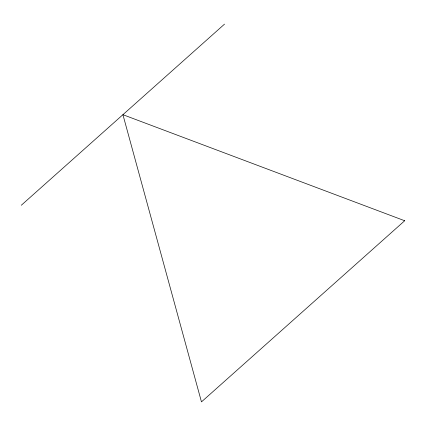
<?xml version="1.0" encoding="UTF-8"?>
<svg xmlns="http://www.w3.org/2000/svg" width="426" height="426" viewBox="0 0 426 426"><rect width="100%" height="100%" fill="white"/><g stroke="black" fill="none" stroke-linecap="round" stroke-linejoin="round"><path stroke-width="0.64" d="M21.3 205.252L224.534 24.122M404.7 220.748L201.466 401.878L122.917 114.685L404.7 220.748"/></g></svg>
